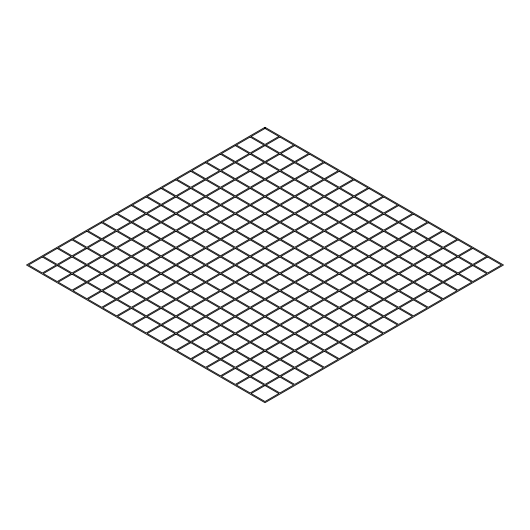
<?xml version="1.0" encoding="UTF-8"?>
<svg xmlns="http://www.w3.org/2000/svg" width="530" height="530" viewBox="0 0 530 530"><rect width="100%" height="100%" fill="white"/><g stroke="black" fill="none" stroke-linecap="round" stroke-linejoin="round"><path stroke-width="0.79" d="M265 127.306L26.5 265L265 402.694L503.5 265L265 127.306M42.354 257.004L28.501 265L42.354 272.996L56.206 265L42.354 257.004M57.194 248.431L43.341 256.427L57.194 264.43L71.053 256.427L57.194 248.431M72.04 239.865L58.187 247.861L72.04 255.857L85.893 247.861L72.04 239.865M86.88 231.292L73.027 239.288L86.88 247.291L100.74 239.288L86.88 231.292M101.727 222.719L87.867 230.722L101.727 238.719L115.58 230.722L101.727 222.719M116.567 214.153L102.714 222.149L116.567 230.152L130.426 222.149L116.567 214.153M131.413 205.58L117.554 213.583L131.413 221.58L145.266 213.583L131.413 205.58M146.254 197.014L132.401 205.011L146.254 213.014L160.113 205.011L146.254 197.014M161.1 188.441L147.241 196.444L161.1 204.441L174.953 196.444L161.1 188.441M175.94 179.875L162.087 187.872L175.94 195.875L189.793 187.872L175.94 179.875M190.787 171.303L176.927 179.306L190.787 187.302L204.64 179.306L190.787 171.303M205.627 162.736L191.774 170.733L205.627 178.736L219.48 170.733L205.627 162.736M220.473 154.164L206.614 162.167L220.473 170.163L234.326 162.167L220.473 154.164M235.313 145.598L221.46 153.594L235.313 161.597L249.166 153.594L235.313 145.598M250.16 137.025L236.3 145.028L250.16 153.024L264.013 145.028L250.16 137.025M265 128.459L251.147 136.455L265 144.458L278.853 136.455L265 128.459M57.194 265.57L43.341 273.573L57.194 281.569L71.053 273.573L57.194 265.57M72.04 257.004L58.187 265L72.04 272.996L85.893 265L72.04 257.004M86.88 248.431L73.027 256.427L86.88 264.43L100.74 256.427L86.88 248.431M101.727 239.865L87.867 247.861L101.727 255.857L115.58 247.861L101.727 239.865M116.567 231.292L102.714 239.288L116.567 247.291L130.426 239.288L116.567 231.292M131.413 222.719L117.554 230.722L131.413 238.719L145.266 230.722L131.413 222.719M146.254 214.153L132.401 222.149L146.254 230.152L160.113 222.149L146.254 214.153M161.1 205.58L147.241 213.583L161.1 221.58L174.953 213.583L161.1 205.58M175.94 197.014L162.087 205.011L175.94 213.014L189.793 205.011L175.94 197.014M190.787 188.441L176.927 196.444L190.787 204.441L204.64 196.444L190.787 188.441M205.627 179.875L191.774 187.872L205.627 195.875L219.48 187.872L205.627 179.875M220.473 171.303L206.614 179.306L220.473 187.302L234.326 179.306L220.473 171.303M235.313 162.736L221.46 170.733L235.313 178.736L249.166 170.733L235.313 162.736M250.16 154.164L236.3 162.167L250.16 170.163L264.013 162.167L250.16 154.164M265 145.598L251.147 153.594L265 161.597L278.853 153.594L265 145.598M279.84 137.025L265.987 145.028L279.84 153.024L293.7 145.028L279.84 137.025M72.04 274.142L58.187 282.139L72.04 290.135L85.893 282.139L72.04 274.142M86.88 265.57L73.027 273.573L86.88 281.569L100.74 273.573L86.88 265.57M101.727 257.004L87.867 265L101.727 272.996L115.58 265L101.727 257.004M116.567 248.431L102.714 256.427L116.567 264.43L130.426 256.427L116.567 248.431M131.413 239.865L117.554 247.861L131.413 255.857L145.266 247.861L131.413 239.865M146.254 231.292L132.401 239.288L146.254 247.291L160.113 239.288L146.254 231.292M161.1 222.719L147.241 230.722L161.1 238.719L174.953 230.722L161.1 222.719M175.94 214.153L162.087 222.149L175.94 230.152L189.793 222.149L175.94 214.153M190.787 205.58L176.927 213.583L190.787 221.58L204.64 213.583L190.787 205.58M205.627 197.014L191.774 205.011L205.627 213.014L219.48 205.011L205.627 197.014M220.473 188.441L206.614 196.444L220.473 204.441L234.326 196.444L220.473 188.441M235.313 179.875L221.46 187.872L235.313 195.875L249.166 187.872L235.313 179.875M250.16 171.303L236.3 179.306L250.16 187.302L264.013 179.306L250.16 171.303M265 162.736L251.147 170.733L265 178.736L278.853 170.733L265 162.736M279.84 154.164L265.987 162.167L279.84 170.163L293.7 162.167L279.84 154.164M294.687 145.598L280.834 153.594L294.687 161.597L308.54 153.594L294.687 145.598M86.88 282.709L73.027 290.712L86.88 298.708L100.74 290.712L86.88 282.709M101.727 274.142L87.867 282.139L101.727 290.135L115.58 282.139L101.727 274.142M116.567 265.57L102.714 273.573L116.567 281.569L130.426 273.573L116.567 265.57M131.413 257.004L117.554 265L131.413 272.996L145.266 265L131.413 257.004M146.254 248.431L132.401 256.427L146.254 264.43L160.113 256.427L146.254 248.431M161.1 239.865L147.241 247.861L161.1 255.857L174.953 247.861L161.1 239.865M175.94 231.292L162.087 239.288L175.94 247.291L189.793 239.288L175.94 231.292M190.787 222.719L176.927 230.722L190.787 238.719L204.64 230.722L190.787 222.719M205.627 214.153L191.774 222.149L205.627 230.152L219.48 222.149L205.627 214.153M220.473 205.58L206.614 213.583L220.473 221.58L234.326 213.583L220.473 205.58M235.313 197.014L221.46 205.011L235.313 213.014L249.166 205.011L235.313 197.014M250.16 188.441L236.3 196.444L250.16 204.441L264.013 196.444L250.16 188.441M265 179.875L251.147 187.872L265 195.875L278.853 187.872L265 179.875M279.84 171.303L265.987 179.306L279.84 187.302L293.7 179.306L279.84 171.303M294.687 162.736L280.834 170.733L294.687 178.736L308.54 170.733L294.687 162.736M309.527 154.164L295.674 162.167L309.527 170.163L323.386 162.167L309.527 154.164M101.727 291.281L87.867 299.278L101.727 307.281L115.58 299.278L101.727 291.281M116.567 282.709L102.714 290.712L116.567 298.708L130.426 290.712L116.567 282.709M131.413 274.142L117.554 282.139L131.413 290.135L145.266 282.139L131.413 274.142M146.254 265.57L132.401 273.573L146.254 281.569L160.113 273.573L146.254 265.57M161.1 257.004L147.241 265L161.1 272.996L174.953 265L161.1 257.004M175.94 248.431L162.087 256.427L175.94 264.43L189.793 256.427L175.94 248.431M190.787 239.865L176.927 247.861L190.787 255.857L204.64 247.861L190.787 239.865M205.627 231.292L191.774 239.288L205.627 247.291L219.48 239.288L205.627 231.292M220.473 222.719L206.614 230.722L220.473 238.719L234.326 230.722L220.473 222.719M235.313 214.153L221.46 222.149L235.313 230.152L249.166 222.149L235.313 214.153M250.16 205.58L236.3 213.583L250.16 221.58L264.013 213.583L250.16 205.58M265 197.014L251.147 205.011L265 213.014L278.853 205.011L265 197.014M279.84 188.441L265.987 196.444L279.84 204.441L293.7 196.444L279.84 188.441M294.687 179.875L280.834 187.872L294.687 195.875L308.54 187.872L294.687 179.875M309.527 171.303L295.674 179.306L309.527 187.302L323.386 179.306L309.527 171.303M324.373 162.736L310.52 170.733L324.373 178.736L338.226 170.733L324.373 162.736M116.567 299.848L102.714 307.851L116.567 315.847L130.426 307.851L116.567 299.848M131.413 291.281L117.554 299.278L131.413 307.281L145.266 299.278L131.413 291.281M146.254 282.709L132.401 290.712L146.254 298.708L160.113 290.712L146.254 282.709M161.1 274.142L147.241 282.139L161.1 290.135L174.953 282.139L161.1 274.142M175.94 265.57L162.087 273.573L175.94 281.569L189.793 273.573L175.94 265.57M190.787 257.004L176.927 265L190.787 272.996L204.64 265L190.787 257.004M205.627 248.431L191.774 256.427L205.627 264.43L219.48 256.427L205.627 248.431M220.473 239.865L206.614 247.861L220.473 255.857L234.326 247.861L220.473 239.865M235.313 231.292L221.46 239.288L235.313 247.291L249.166 239.288L235.313 231.292M250.16 222.719L236.3 230.722L250.16 238.719L264.013 230.722L250.16 222.719M265 214.153L251.147 222.149L265 230.152L278.853 222.149L265 214.153M279.84 205.58L265.987 213.583L279.84 221.58L293.7 213.583L279.84 205.58M294.687 197.014L280.834 205.011L294.687 213.014L308.54 205.011L294.687 197.014M309.527 188.441L295.674 196.444L309.527 204.441L323.386 196.444L309.527 188.441M324.373 179.875L310.52 187.872L324.373 195.875L338.226 187.872L324.373 179.875M339.213 171.303L325.36 179.306L339.213 187.302L353.073 179.306L339.213 171.303M131.413 308.42L117.554 316.417L131.413 324.42L145.266 316.417L131.413 308.42M146.254 299.848L132.401 307.851L146.254 315.847L160.113 307.851L146.254 299.848M161.1 291.281L147.241 299.278L161.1 307.281L174.953 299.278L161.1 291.281M175.94 282.709L162.087 290.712L175.94 298.708L189.793 290.712L175.94 282.709M190.787 274.142L176.927 282.139L190.787 290.135L204.64 282.139L190.787 274.142M205.627 265.57L191.774 273.573L205.627 281.569L219.48 273.573L205.627 265.57M220.473 257.004L206.614 265L220.473 272.996L234.326 265L220.473 257.004M235.313 248.431L221.46 256.427L235.313 264.43L249.166 256.427L235.313 248.431M250.16 239.865L236.3 247.861L250.16 255.857L264.013 247.861L250.16 239.865M265 231.292L251.147 239.288L265 247.291L278.853 239.288L265 231.292M279.84 222.719L265.987 230.722L279.84 238.719L293.7 230.722L279.84 222.719M294.687 214.153L280.834 222.149L294.687 230.152L308.54 222.149L294.687 214.153M309.527 205.58L295.674 213.583L309.527 221.58L323.386 213.583L309.527 205.58M324.373 197.014L310.52 205.011L324.373 213.014L338.226 205.011L324.373 197.014M339.213 188.441L325.36 196.444L339.213 204.441L353.073 196.444L339.213 188.441M354.06 179.875L340.207 187.872L354.06 195.875L367.913 187.872L354.06 179.875M146.254 316.986L132.401 324.989L146.254 332.986L160.113 324.989L146.254 316.986M161.1 308.42L147.241 316.417L161.1 324.42L174.953 316.417L161.1 308.42M175.94 299.848L162.087 307.851L175.94 315.847L189.793 307.851L175.94 299.848M190.787 291.281L176.927 299.278L190.787 307.281L204.64 299.278L190.787 291.281M205.627 282.709L191.774 290.712L205.627 298.708L219.48 290.712L205.627 282.709M220.473 274.142L206.614 282.139L220.473 290.135L234.326 282.139L220.473 274.142M235.313 265.57L221.46 273.573L235.313 281.569L249.166 273.573L235.313 265.57M250.16 257.004L236.3 265L250.16 272.996L264.013 265L250.16 257.004M265 248.431L251.147 256.427L265 264.43L278.853 256.427L265 248.431M279.84 239.865L265.987 247.861L279.84 255.857L293.7 247.861L279.84 239.865M294.687 231.292L280.834 239.288L294.687 247.291L308.54 239.288L294.687 231.292M309.527 222.719L295.674 230.722L309.527 238.719L323.386 230.722L309.527 222.719M324.373 214.153L310.52 222.149L324.373 230.152L338.226 222.149L324.373 214.153M339.213 205.58L325.36 213.583L339.213 221.58L353.073 213.583L339.213 205.58M354.06 197.014L340.207 205.011L354.06 213.014L367.913 205.011L354.06 197.014M368.9 188.441L355.047 196.444L368.9 204.441L382.759 196.444L368.9 188.441M161.1 325.559L147.241 333.555L161.1 341.558L174.953 333.555L161.1 325.559M175.94 316.986L162.087 324.989L175.94 332.986L189.793 324.989L175.94 316.986M190.787 308.42L176.927 316.417L190.787 324.42L204.64 316.417L190.787 308.42M205.627 299.848L191.774 307.851L205.627 315.847L219.48 307.851L205.627 299.848M220.473 291.281L206.614 299.278L220.473 307.281L234.326 299.278L220.473 291.281M235.313 282.709L221.46 290.712L235.313 298.708L249.166 290.712L235.313 282.709M250.16 274.142L236.3 282.139L250.16 290.135L264.013 282.139L250.16 274.142M265 265.57L251.147 273.573L265 281.569L278.853 273.573L265 265.57M279.84 257.004L265.987 265L279.84 272.996L293.7 265L279.84 257.004M294.687 248.431L280.834 256.427L294.687 264.43L308.54 256.427L294.687 248.431M309.527 239.865L295.674 247.861L309.527 255.857L323.386 247.861L309.527 239.865M324.373 231.292L310.52 239.288L324.373 247.291L338.226 239.288L324.373 231.292M339.213 222.719L325.36 230.722L339.213 238.719L353.073 230.722L339.213 222.719M354.06 214.153L340.207 222.149L354.06 230.152L367.913 222.149L354.06 214.153M368.9 205.58L355.047 213.583L368.9 221.58L382.759 213.583L368.9 205.58M383.746 197.014L369.887 205.011L383.746 213.014L397.599 205.011L383.746 197.014M175.94 334.125L162.087 342.128L175.94 350.125L189.793 342.128L175.94 334.125M190.787 325.559L176.927 333.555L190.787 341.558L204.64 333.555L190.787 325.559M205.627 316.986L191.774 324.989L205.627 332.986L219.48 324.989L205.627 316.986M220.473 308.42L206.614 316.417L220.473 324.42L234.326 316.417L220.473 308.42M235.313 299.848L221.46 307.851L235.313 315.847L249.166 307.851L235.313 299.848M250.16 291.281L236.3 299.278L250.16 307.281L264.013 299.278L250.16 291.281M265 282.709L251.147 290.712L265 298.708L278.853 290.712L265 282.709M279.84 274.142L265.987 282.139L279.84 290.135L293.7 282.139L279.84 274.142M294.687 265.57L280.834 273.573L294.687 281.569L308.54 273.573L294.687 265.57M309.527 257.004L295.674 265L309.527 272.996L323.386 265L309.527 257.004M324.373 248.431L310.52 256.427L324.373 264.43L338.226 256.427L324.373 248.431M339.213 239.865L325.36 247.861L339.213 255.857L353.073 247.861L339.213 239.865M354.06 231.292L340.207 239.288L354.06 247.291L367.913 239.288L354.06 231.292M368.9 222.719L355.047 230.722L368.9 238.719L382.759 230.722L368.9 222.719M383.746 214.153L369.887 222.149L383.746 230.152L397.599 222.149L383.746 214.153M398.587 205.58L384.734 213.583L398.587 221.58L412.446 213.583L398.587 205.58M190.787 342.698L176.927 350.694L190.787 358.697L204.64 350.694L190.787 342.698M205.627 334.125L191.774 342.128L205.627 350.125L219.48 342.128L205.627 334.125M220.473 325.559L206.614 333.555L220.473 341.558L234.326 333.555L220.473 325.559M235.313 316.986L221.46 324.989L235.313 332.986L249.166 324.989L235.313 316.986M250.16 308.42L236.3 316.417L250.16 324.42L264.013 316.417L250.16 308.42M265 299.848L251.147 307.851L265 315.847L278.853 307.851L265 299.848M279.84 291.281L265.987 299.278L279.84 307.281L293.7 299.278L279.84 291.281M294.687 282.709L280.834 290.712L294.687 298.708L308.54 290.712L294.687 282.709M309.527 274.142L295.674 282.139L309.527 290.135L323.386 282.139L309.527 274.142M324.373 265.57L310.52 273.573L324.373 281.569L338.226 273.573L324.373 265.57M339.213 257.004L325.36 265L339.213 272.996L353.073 265L339.213 257.004M354.06 248.431L340.207 256.427L354.06 264.43L367.913 256.427L354.06 248.431M368.9 239.865L355.047 247.861L368.9 255.857L382.759 247.861L368.9 239.865M383.746 231.292L369.887 239.288L383.746 247.291L397.599 239.288L383.746 231.292M398.587 222.719L384.734 230.722L398.587 238.719L412.446 230.722L398.587 222.719M413.433 214.153L399.574 222.149L413.433 230.152L427.286 222.149L413.433 214.153M205.627 351.264L191.774 359.267L205.627 367.264L219.48 359.267L205.627 351.264M220.473 342.698L206.614 350.694L220.473 358.697L234.326 350.694L220.473 342.698M235.313 334.125L221.46 342.128L235.313 350.125L249.166 342.128L235.313 334.125M250.16 325.559L236.3 333.555L250.16 341.558L264.013 333.555L250.16 325.559M265 316.986L251.147 324.989L265 332.986L278.853 324.989L265 316.986M279.84 308.42L265.987 316.417L279.84 324.42L293.7 316.417L279.84 308.42M294.687 299.848L280.834 307.851L294.687 315.847L308.54 307.851L294.687 299.848M309.527 291.281L295.674 299.278L309.527 307.281L323.386 299.278L309.527 291.281M324.373 282.709L310.52 290.712L324.373 298.708L338.226 290.712L324.373 282.709M339.213 274.142L325.36 282.139L339.213 290.135L353.073 282.139L339.213 274.142M354.06 265.57L340.207 273.573L354.06 281.569L367.913 273.573L354.06 265.57M368.9 257.004L355.047 265L368.9 272.996L382.759 265L368.9 257.004M383.746 248.431L369.887 256.427L383.746 264.43L397.599 256.427L383.746 248.431M398.587 239.865L384.734 247.861L398.587 255.857L412.446 247.861L398.587 239.865M413.433 231.292L399.574 239.288L413.433 247.291L427.286 239.288L413.433 231.292M428.273 222.719L414.42 230.722L428.273 238.719L442.133 230.722L428.273 222.719M220.473 359.837L206.614 367.833L220.473 375.836L234.326 367.833L220.473 359.837M235.313 351.264L221.46 359.267L235.313 367.264L249.166 359.267L235.313 351.264M250.16 342.698L236.3 350.694L250.16 358.697L264.013 350.694L250.16 342.698M265 334.125L251.147 342.128L265 350.125L278.853 342.128L265 334.125M279.84 325.559L265.987 333.555L279.84 341.558L293.7 333.555L279.84 325.559M294.687 316.986L280.834 324.989L294.687 332.986L308.54 324.989L294.687 316.986M309.527 308.42L295.674 316.417L309.527 324.42L323.386 316.417L309.527 308.42M324.373 299.848L310.52 307.851L324.373 315.847L338.226 307.851L324.373 299.848M339.213 291.281L325.36 299.278L339.213 307.281L353.073 299.278L339.213 291.281M354.06 282.709L340.207 290.712L354.06 298.708L367.913 290.712L354.06 282.709M368.9 274.142L355.047 282.139L368.9 290.135L382.759 282.139L368.9 274.142M383.746 265.57L369.887 273.573L383.746 281.569L397.599 273.573L383.746 265.57M398.587 257.004L384.734 265L398.587 272.996L412.446 265L398.587 257.004M413.433 248.431L399.574 256.427L413.433 264.43L427.286 256.427L413.433 248.431M428.273 239.865L414.42 247.861L428.273 255.857L442.133 247.861L428.273 239.865M443.12 231.292L429.26 239.288L443.12 247.291L456.973 239.288L443.12 231.292M235.313 368.403L221.46 376.406L235.313 384.402L249.166 376.406L235.313 368.403M250.16 359.837L236.3 367.833L250.16 375.836L264.013 367.833L250.16 359.837M265 351.264L251.147 359.267L265 367.264L278.853 359.267L265 351.264M279.84 342.698L265.987 350.694L279.84 358.697L293.7 350.694L279.84 342.698M294.687 334.125L280.834 342.128L294.687 350.125L308.54 342.128L294.687 334.125M309.527 325.559L295.674 333.555L309.527 341.558L323.386 333.555L309.527 325.559M324.373 316.986L310.52 324.989L324.373 332.986L338.226 324.989L324.373 316.986M339.213 308.42L325.36 316.417L339.213 324.42L353.073 316.417L339.213 308.42M354.06 299.848L340.207 307.851L354.06 315.847L367.913 307.851L354.06 299.848M368.9 291.281L355.047 299.278L368.9 307.281L382.759 299.278L368.9 291.281M383.746 282.709L369.887 290.712L383.746 298.708L397.599 290.712L383.746 282.709M398.587 274.142L384.734 282.139L398.587 290.135L412.446 282.139L398.587 274.142M413.433 265.57L399.574 273.573L413.433 281.569L427.286 273.573L413.433 265.57M428.273 257.004L414.42 265L428.273 272.996L442.133 265L428.273 257.004M443.12 248.431L429.26 256.427L443.12 264.43L456.973 256.427L443.12 248.431M457.96 239.865L444.107 247.861L457.96 255.857L471.813 247.861L457.96 239.865M250.16 376.976L236.3 384.972L250.16 392.975L264.013 384.972L250.16 376.976M265 368.403L251.147 376.406L265 384.402L278.853 376.406L265 368.403M279.84 359.837L265.987 367.833L279.84 375.836L293.7 367.833L279.84 359.837M294.687 351.264L280.834 359.267L294.687 367.264L308.54 359.267L294.687 351.264M309.527 342.698L295.674 350.694L309.527 358.697L323.386 350.694L309.527 342.698M324.373 334.125L310.52 342.128L324.373 350.125L338.226 342.128L324.373 334.125M339.213 325.559L325.36 333.555L339.213 341.558L353.073 333.555L339.213 325.559M354.06 316.986L340.207 324.989L354.06 332.986L367.913 324.989L354.06 316.986M368.9 308.42L355.047 316.417L368.9 324.42L382.759 316.417L368.9 308.42M383.746 299.848L369.887 307.851L383.746 315.847L397.599 307.851L383.746 299.848M398.587 291.281L384.734 299.278L398.587 307.281L412.446 299.278L398.587 291.281M413.433 282.709L399.574 290.712L413.433 298.708L427.286 290.712L413.433 282.709M428.273 274.142L414.42 282.139L428.273 290.135L442.133 282.139L428.273 274.142M443.12 265.57L429.26 273.573L443.12 281.569L456.973 273.573L443.12 265.57M457.96 257.004L444.107 265L457.96 272.996L471.813 265L457.96 257.004M472.806 248.431L458.947 256.427L472.806 264.43L486.659 256.427L472.806 248.431M265 385.542L251.147 393.545L265 401.541L278.853 393.545L265 385.542M279.84 376.976L265.987 384.972L279.84 392.975L293.7 384.972L279.84 376.976M294.687 368.403L280.834 376.406L294.687 384.402L308.54 376.406L294.687 368.403M309.527 359.837L295.674 367.833L309.527 375.836L323.386 367.833L309.527 359.837M324.373 351.264L310.52 359.267L324.373 367.264L338.226 359.267L324.373 351.264M339.213 342.698L325.36 350.694L339.213 358.697L353.073 350.694L339.213 342.698M354.06 334.125L340.207 342.128L354.06 350.125L367.913 342.128L354.06 334.125M368.9 325.559L355.047 333.555L368.9 341.558L382.759 333.555L368.9 325.559M383.746 316.986L369.887 324.989L383.746 332.986L397.599 324.989L383.746 316.986M398.587 308.42L384.734 316.417L398.587 324.42L412.446 316.417L398.587 308.42M413.433 299.848L399.574 307.851L413.433 315.847L427.286 307.851L413.433 299.848M428.273 291.281L414.42 299.278L428.273 307.281L442.133 299.278L428.273 291.281M443.12 282.709L429.26 290.712L443.12 298.708L456.973 290.712L443.12 282.709M457.96 274.142L444.107 282.139L457.96 290.135L471.813 282.139L457.96 274.142M472.806 265.57L458.947 273.573L472.806 281.569L486.659 273.573L472.806 265.57M487.646 257.004L473.793 265L487.646 272.996L501.499 265L487.646 257.004"/></g></svg>
